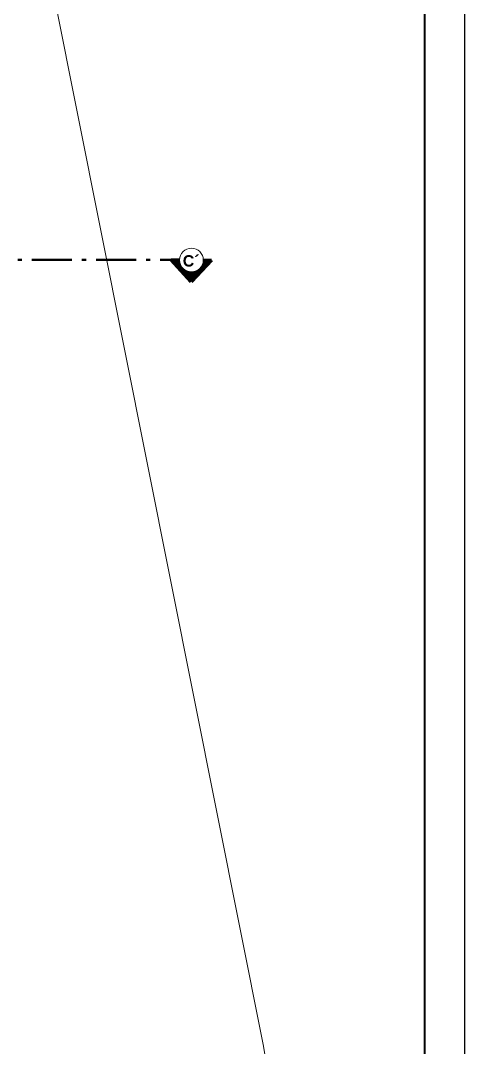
# Model space of a CAD drawing. Header units: millimetres. Extents: x 1 to 121, y 0 to 90.
# Drawn here: x 109.69 to 120.76, y 22.21 to 47.8 of the extents above; entities that cross this region are included whole.
import ezdxf
from ezdxf.enums import TextEntityAlignment as Align

# ---------------------------------------------------------------- set-up
doc = ezdxf.new("R2010")
doc.units = ezdxf.units.MM
doc.linetypes.add('1CORTE', pattern=[1.5, 1, -0.25, 0, -0.25])
doc.linetypes.add('ACAD_ISO04W100', pattern=[30, 24, -3, 0, -3])
for name, color, linetype, lineweight in [('1', 7, 'Continuous', 5), ('AA. Proyeccion Corte', 10, '1CORTE', 50), ('CORTE_EJE', 31, 'ACAD_ISO04W100', 80), ('GRAFO 0 BLANCO', 7, 'Continuous', 0), ('TEXTOS-SUBTITULO', 7, 'Continuous', 30)]:
    doc.layers.add(name, color=color, linetype=linetype, lineweight=lineweight)
doc.styles.add('TURBO_BASS', font='swisseb.ttf')

msp = doc.modelspace()

# ---------------------------------------------------------------- hatches: boundary and pattern name
at = {"layer": '1', "lineweight": 5}
h = msp.add_hatch(dxfattribs=at)
h.set_pattern_fill('_USER,_O', scale=0.02, angle=630, pattern_type=0)
h.set_pattern_definition([(270.373563, (-37.163705, 98.202254), (-0.019999575, -0.000130397), [])])
h.paths.add_polyline_path([(113.949, 41.541, -0.414214), (113.655, 41.839), (113.448, 41.84), (113.947, 41.295), (114.453, 41.834), (114.247, 41.835, -0.414214)])
h = msp.add_hatch(dxfattribs=at)
h.set_pattern_fill('_USER,_O', scale=0.02, angle=630, pattern_type=0)
h.set_pattern_definition([(270.373563, (-37.163705, 98.202254), (-0.019999575, -0.000130397), [])])
h.paths.add_polyline_path([(113.949, 41.541, -0.414214), (113.655, 41.839), (113.448, 41.84), (113.947, 41.295), (114.453, 41.834), (114.247, 41.835, -0.414214)])

# ---------------------------------------------------------------- linework, layer by layer
at = {"color": 7}
msp.add_lwpolyline([(0.76, 89.953), (120.76, 89.953), (120.76, -0.047), (0.76, -0.047), (0.76, 89.953)], dxfattribs=at)
at = {"color": 7, "lineweight": 40}
msp.add_lwpolyline([(1.76, 88.953), (119.76, 88.953), (119.76, 0.953), (1.76, 0.953)], close=True, dxfattribs=at)
at = {"layer": '1', "color": 7}
msp.add_circle((113.951, 41.835), 0.296, dxfattribs=at)
msp.add_circle((113.951, 41.835), 0.296, dxfattribs=at)
at = {"layer": 'AA. Proyeccion Corte', "color": 7}
for p, q in [((119.756, 43.733), (119.756, 43.733)), ((106.773, 41.84), (113.655, 41.84))]:
    msp.add_line(p, q, dxfattribs=at)
at = {"layer": 'CORTE_EJE', "color": 7, "linetype": 'ACAD_ISO04W100', "ltscale": 0.8}
msp.add_lwpolyline([(114.247, 41.835), (114.453, 41.834), (113.947, 41.295), (113.448, 41.84), (113.655, 41.839)], dxfattribs=at)
msp.add_lwpolyline([(114.247, 41.835), (114.453, 41.834), (113.947, 41.295), (113.448, 41.84), (113.655, 41.839)], dxfattribs=at)
at = {"layer": 'GRAFO 0 BLANCO', "color": 7}
for p, q in [((105.305, 74.579), (115.737, 22.291)), ((115.737, 22.291), (115.737, 22.291)), ((115.737, 22.291), (115.737, 22.291)), ((115.737, 22.291), (115.737, 22.291)), ((115.737, 22.291), (115.737, 22.291)), ((115.737, 22.291), (115.737, 22.291)), ((115.737, 22.291), (115.737, 22.291)), ((115.737, 22.291), (115.737, 22.291)), ((115.737, 22.291), (115.737, 22.291)), ((115.737, 22.291), (115.737, 22.291)), ((115.737, 22.291), (117.396, 12.81))]:
    msp.add_line(p, q, dxfattribs=at)

# ---------------------------------------------------------------- texts
at = {"layer": 'TEXTOS-SUBTITULO', "style": 'TURBO_BASS'}
msp.add_text('C´', height=0.2831, rotation=360, dxfattribs=at).set_placement((113.945, 41.673), align=Align.CENTER)

doc.saveas('drawing.dxf')
